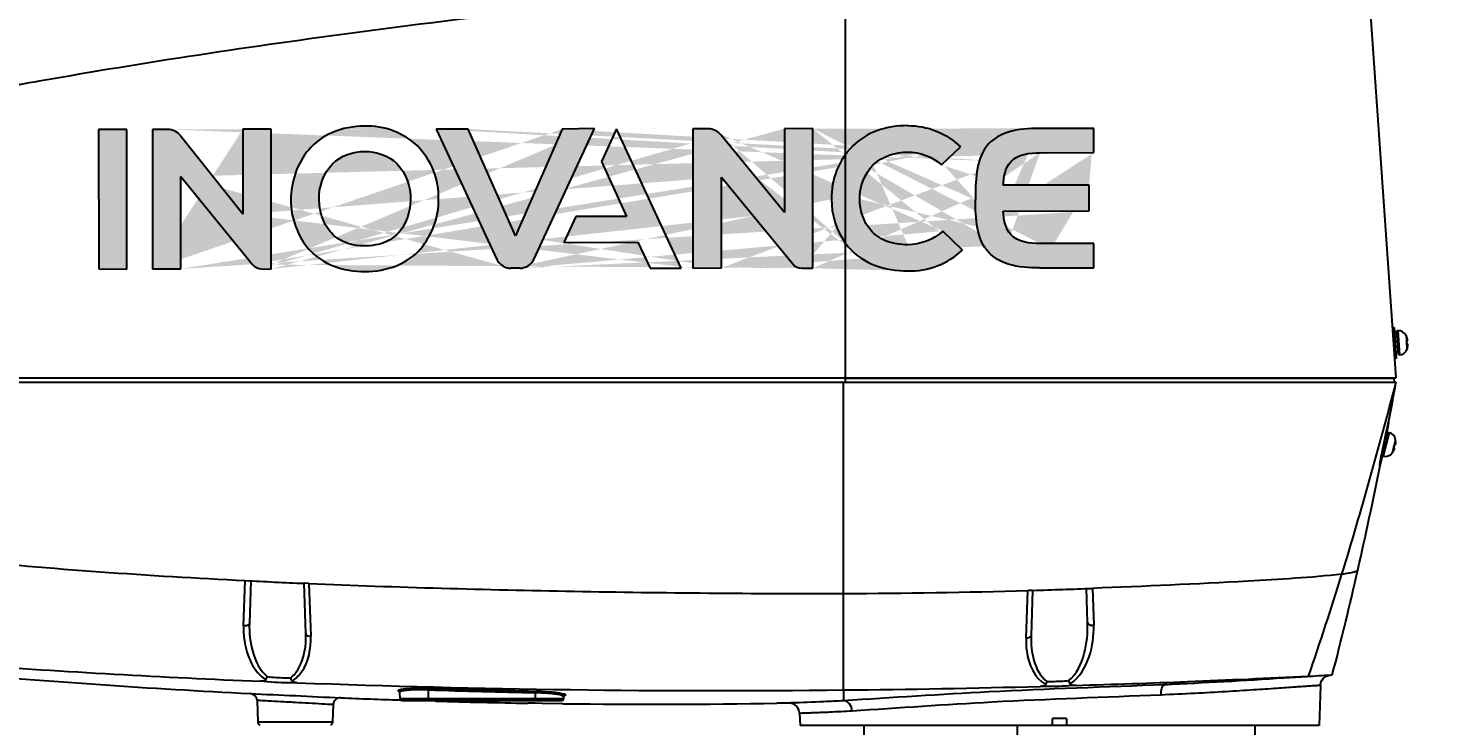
# Model space of a CAD drawing. Header units: millimetres. Extents: x 4086 to 8300, y 123 to 1549.
# Drawn here: x 6781.2 to 6901.2, y 1017.2 to 1075.9 of the extents above; entities that cross this region are included whole.
import ezdxf

# ---------------------------------------------------------------- set-up
doc = ezdxf.new("R2010")
doc.units = ezdxf.units.MM
doc.layers.add('02___PRT_ALL_AXES', color=7, linetype='Continuous')
doc.layers.add('轮廓实线层', color=7, linetype='Continuous', lineweight=30)
doc.styles.add('思源黑', font='SourceHanSansCN-Normal.ttf')
doc.dimstyles.new('尺寸标注_3_10比例', dxfattribs={"dimtxt": 7, "dimasz": 6, "dimexe": 2, "dimexo": 1.5, "dimgap": 1, "dimtad": 1, "dimdec": 1, "dimlfac": 3.333333, "dimdsep": 46, "dimtxsty": '思源黑', "dimcen": 0.09, "dimadec": 0, "dimazin": 0, "dimtp": 0.01, "dimtm": 0.01, "dimtfac": 1, "dimtdec": 1, "dimtofl": 0, "dimtmove": 0, "dimatfit": 3, "dimfxl": 0, "dimtolj": 1, "dimarcsym": 0})

# ---------------------------------------------------------------- blocks, each defined once
blk = doc.blocks.new('*D1397')
at = {"layer": 'Defpoints', "color": 0}
for p in [(6691.32, 1107.91), (6811.93, 1107.91), (6722.38, 992.71)]:
    blk.add_point(p, dxfattribs=at)
at = {"layer": '轮廓实线层', "color": 0, "lineweight": -2}
for p, q in [((6810.43, 1107.91), (6689.32, 1107.91)), ((6691.32, 998.71), (6691.32, 1101.91)), ((6720.88, 992.71), (6689.32, 992.71))]:
    blk.add_line(p, q, dxfattribs=at)
at = {"layer": '轮廓实线层', "color": 0}
for points in [[(6692.32, 1101.91), (6690.32, 1101.91), (6691.32, 1107.91)], [(6690.32, 998.71), (6692.32, 998.71), (6691.32, 992.71)]]:
    blk.add_solid(points, dxfattribs=at)
at = {"layer": '轮廓实线层', "color": 0, "insert": (6686.69, 1050.31), "char_height": 7, "attachment_point": 5, "rotation": 90, "style": '思源黑'}
blk.add_mtext('\\A1;384', dxfattribs=at)
blk = doc.blocks.new('*D1520')
at = {"color": 0, "lineweight": -2}
for p, q in [((6725.98, 1210.81), (6665.24, 1210.81)), ((6667.24, 1204.81), (6667.24, 878.56)), ((6934.86, 872.56), (6665.24, 872.56))]:
    blk.add_line(p, q, dxfattribs=at)
at = {"color": 0}
for points in [[(6668.24, 1204.81), (6666.24, 1204.81), (6667.24, 1210.81)], [(6666.24, 878.56), (6668.24, 878.56), (6667.24, 872.56)]]:
    blk.add_solid(points, dxfattribs=at)
at = {"layer": 'Defpoints', "color": 0}
for p in [(6727.48, 1210.81), (6667.24, 872.56), (6936.36, 872.56)]:
    blk.add_point(p, dxfattribs=at)
at = {"color": 0, "insert": (6662.62, 1041.68), "char_height": 7, "attachment_point": 5, "rotation": 90, "style": '思源黑'}
blk.add_mtext('\\A1;1127.5', dxfattribs=at)

msp = doc.modelspace()

# ---------------------------------------------------------------- hatches: boundary and pattern name
at = {"layer": '轮廓实线层'}
h = msp.add_hatch(color=256, dxfattribs=at)
h.dxf.hatch_style = 1
edge = h.paths.add_edge_path()
edge.add_spline(control_points=[(6809.626, 1067.697), (6808.68, 1067.696), (6806.889, 1067.392), (6804.19, 1065.425), (6803.389, 1062.992), (6803.391, 1061.499)], knot_values=[0, 0, 0, 0, 0.291726, 0.5398032, 1, 1, 1, 1], degree=3, periodic=0)
edge.add_spline(control_points=[(6803.391, 1061.499), (6803.358, 1060.015), (6803.943, 1058.435), (6804.917, 1057.316)], knot_values=[0, 0, 0, 0, 1, 1, 1, 1], degree=3, periodic=0)
edge.add_spline(control_points=[(6804.917, 1057.316), (6805.472, 1056.707), (6806.971, 1055.703), (6808.731, 1055.446), (6809.639, 1055.447)], knot_values=[0, 0, 0, 0, 0.4757659, 1, 1, 1, 1], degree=3, periodic=0)
edge.add_spline(control_points=[(6809.639, 1055.447), (6810.543, 1055.448), (6812.302, 1055.716), (6813.787, 1056.737), (6814.336, 1057.353)], knot_values=[0, 0, 0, 0, 0.5227464, 1, 1, 1, 1], degree=3, periodic=0)
edge.add_spline(control_points=[(6814.336, 1057.353), (6815.296, 1058.481), (6815.874, 1060.047), (6815.858, 1061.528)], knot_values=[0, 0, 0, 0, 1, 1, 1, 1], degree=3, periodic=0)
edge.add_spline(control_points=[(6815.858, 1061.528), (6815.879, 1062.349), (6815.592, 1064.028), (6814.646, 1065.44), (6814.065, 1066.031)], knot_values=[0, 0, 0, 0, 0.4978738, 1, 1, 1, 1], degree=3, periodic=0)
edge.add_spline(control_points=[(6814.065, 1066.031), (6813.481, 1066.582), (6812.076, 1067.471), (6810.435, 1067.723), (6809.626, 1067.697)], knot_values=[0, 0, 0, 0, 0.4978692, 1, 1, 1, 1], degree=3, periodic=0)
h.paths.add_polyline_path([(6789.541, 1055.639), (6789.541, 1067.428), (6787.164, 1067.425), (6787.176, 1055.671)])
edge = h.paths.add_edge_path()
edge.add_line((6871.161, 1057.806), (6866.615, 1057.801))
edge.add_line((6847.431, 1067.498), (6845.041, 1067.487))
edge.add_line((6801.723, 1067.438), (6799.337, 1067.438))
edge.add_line((6793.013, 1067.423), (6791.703, 1067.421))
edge.add_line((6838.62, 1067.472), (6837.31, 1067.47))
edge.add_line((6791.703, 1067.421), (6791.715, 1055.668))
edge.add_line((6799.337, 1067.438), (6799.337, 1060.272))
edge.add_line((6839.724, 1063.4), (6845.747, 1056.082))
edge.add_line((6845.041, 1060.419), (6839.662, 1066.976))
edge.add_arc((6854.918, 1061.191), 5.797, 215.01792, 221.15172)
edge.add_line((6837.31, 1067.47), (6837.323, 1055.717))
edge.add_line((6799.337, 1060.272), (6794.056, 1066.925))
edge.add_line((6823.899, 1056.461), (6829.002, 1067.506))
edge.add_line((6800.889, 1055.678), (6801.723, 1055.649))
edge.add_line((6845.041, 1067.487), (6845.041, 1060.419))
edge.add_line((6801.723, 1055.649), (6801.723, 1067.438))
edge.add_line((6871.161, 1055.758), (6871.161, 1057.806))
edge.add_line((6815.65, 1067.456), (6820.758, 1056.46))
edge.add_line((6847.444, 1055.727), (6847.431, 1067.498))
edge.add_line((6860.06, 1057.246), (6858.41, 1058.858))
edge.add_line((6822.703, 1055.713), (6821.957, 1055.712))
edge.add_line((6794.101, 1063.449), (6800.141, 1056.031))
edge.add_line((6866.562, 1055.751), (6871.161, 1055.758))
edge.add_line((6846.496, 1055.726), (6847.444, 1055.727))
edge.add_line((6861.16, 1061.774), (6861.16, 1061.475))
edge.add_arc((6855.456, 1061.475), 6.512, 135.56536, 144.31722)
edge.add_spline(control_points=[(6866.561, 1055.751), (6865.679, 1055.749), (6864.133, 1055.807), (6861.289, 1057.371), (6861.162, 1059.954), (6861.16, 1061.475)], knot_values=[0, 0, 0, 0, 0.2894881, 0.500874, 1, 1, 1, 1], degree=3, periodic=0)
edge.add_spline(control_points=[(6855.44, 1067.746), (6856.259, 1067.749), (6857.912, 1067.451), (6859.316, 1066.525), (6859.897, 1065.957)], knot_values=[0, 0, 0, 0, 0.5022176, 1, 1, 1, 1], degree=3, periodic=0)
edge.add_spline(control_points=[(6800.139, 1056.033), (6800.312, 1055.816), (6800.612, 1055.677), (6800.889, 1055.678)], knot_values=[0, 0, 0, 0, 1, 1, 1, 1], degree=3, periodic=0)
edge.add_spline(control_points=[(6839.662, 1066.976), (6839.423, 1067.277), (6839.005, 1067.473), (6838.62, 1067.472)], knot_values=[0, 0, 0, 0, 1, 1, 1, 1], degree=3, periodic=0)
edge.add_spline(control_points=[(6858.41, 1058.858), (6857.632, 1058.138), (6856.51, 1057.704), (6855.45, 1057.699)], knot_values=[0, 0, 0, 0, 1, 1, 1, 1], degree=3, periodic=0)
edge.add_spline(control_points=[(6850.553, 1057.376), (6851.123, 1056.757), (6852.689, 1055.744), (6854.506, 1055.495), (6855.453, 1055.496)], knot_values=[0, 0, 0, 0, 0.4707035, 1, 1, 1, 1], degree=3, periodic=0)
edge.add_spline(control_points=[(6820.758, 1056.461), (6820.902, 1056.148), (6821.342, 1055.822), (6821.818, 1055.712), (6821.957, 1055.712)], knot_values=[0, 0, 0, 0, 0.7113839, 1, 1, 1, 1], degree=3, periodic=0)
edge.add_spline(control_points=[(6849.015, 1061.547), (6848.992, 1060.271), (6849.425, 1058.925), (6850.17, 1057.864)], knot_values=[0, 0, 0, 0, 1, 1, 1, 1], degree=3, periodic=0)
edge.add_spline(control_points=[(6850.167, 1065.274), (6849.876, 1064.868), (6849.227, 1063.701), (6848.997, 1062.366), (6849.015, 1061.547)], knot_values=[0, 0, 0, 0, 0.3770076, 1, 1, 1, 1], degree=3, periodic=0)
edge.add_spline(control_points=[(6855.453, 1055.496), (6856.294, 1055.477), (6857.995, 1055.752), (6859.452, 1056.675), (6860.06, 1057.246)], knot_values=[0, 0, 0, 0, 0.5020741, 1, 1, 1, 1], degree=3, periodic=0)
edge.add_spline(control_points=[(6845.747, 1056.082), (6845.919, 1055.866), (6846.22, 1055.726), (6846.496, 1055.726)], knot_values=[0, 0, 0, 0, 1, 1, 1, 1], degree=3, periodic=0)
edge.add_spline(control_points=[(6851.394, 1061.551), (6851.403, 1060.623), (6851.866, 1059.082), (6853.638, 1057.862), (6854.813, 1057.698), (6855.45, 1057.699)], knot_values=[0, 0, 0, 0, 0.4469687, 0.6932232, 1, 1, 1, 1], degree=3, periodic=0)
edge.add_spline(control_points=[(6852.528, 1064.439), (6851.808, 1063.697), (6851.364, 1062.585), (6851.394, 1061.551)], knot_values=[0, 0, 0, 0, 1, 1, 1, 1], degree=3, periodic=0)
edge.add_spline(control_points=[(6864.139, 1058.558), (6864.719, 1057.919), (6865.752, 1057.8), (6866.615, 1057.801)], knot_values=[0, 0, 0, 0, 1, 1, 1, 1], degree=3, periodic=0)
edge.add_spline(control_points=[(6822.703, 1055.713), (6823.173, 1055.714), (6823.702, 1056.034), (6823.899, 1056.461)], knot_values=[0, 0, 0, 0, 1, 1, 1, 1], degree=3, periodic=0)
edge.add_spline(control_points=[(6794.054, 1066.927), (6793.815, 1067.228), (6793.397, 1067.424), (6793.013, 1067.423)], knot_values=[0, 0, 0, 0, 1, 1, 1, 1], degree=3, periodic=0)
edge.add_spline(control_points=[(6864.133, 1064.697), (6863.668, 1064.184), (6863.533, 1063.412), (6863.493, 1062.721)], knot_values=[0, 0, 0, 0, 1, 1, 1, 1], degree=3, periodic=0)
edge.add_line((6870.755, 1060.55), (6863.495, 1060.532))
edge.add_line((6871.153, 1065.465), (6866.606, 1065.46))
edge.add_spline(control_points=[(6861.16, 1061.774), (6861.158, 1063.295), (6861.28, 1065.878), (6864.121, 1067.449), (6865.667, 1067.509), (6866.55, 1067.51)], knot_values=[0, 0, 0, 0, 0.4990466, 0.7103969, 1, 1, 1, 1], degree=3, periodic=0)
edge.add_spline(control_points=[(6863.495, 1060.532), (6863.537, 1059.841), (6863.674, 1059.07), (6864.139, 1058.558)], knot_values=[0, 0, 0, 0, 1, 1, 1, 1], degree=3, periodic=0)
edge.add_spline(control_points=[(6866.606, 1065.46), (6865.744, 1065.459), (6864.712, 1065.337), (6864.133, 1064.697)], knot_values=[0, 0, 0, 0, 1, 1, 1, 1], degree=3, periodic=0)
edge.add_line((6815.65, 1067.456), (6818.349, 1067.458))
edge.add_line((6866.55, 1067.51), (6871.151, 1067.515))
edge.add_line((6870.755, 1062.721), (6870.755, 1060.55))
edge.add_line((6794.101, 1055.668), (6791.715, 1055.668))
edge.add_line((6826.274, 1067.45), (6829.002, 1067.506))
edge.add_line((6822.333, 1058.466), (6826.274, 1067.45))
edge.add_spline(control_points=[(6850.806, 1066.034), (6851.38, 1066.594), (6852.862, 1067.5), (6854.563, 1067.745), (6855.44, 1067.746)], knot_values=[0, 0, 0, 0, 0.4776739, 1, 1, 1, 1], degree=3, periodic=0)
edge.add_spline(control_points=[(6858.284, 1064.44), (6857.539, 1065.125), (6856.454, 1065.528), (6855.442, 1065.51)], knot_values=[0, 0, 0, 0, 1, 1, 1, 1], degree=3, periodic=0)
edge.add_line((6818.349, 1067.458), (6822.333, 1058.466))
edge.add_line((6839.724, 1055.759), (6837.323, 1055.717))
edge.add_line((6839.724, 1063.4), (6839.724, 1055.759))
edge.add_line((6871.151, 1067.515), (6871.153, 1065.465))
edge.add_line((6794.101, 1063.449), (6794.101, 1055.668))
edge.add_spline(control_points=[(6855.442, 1065.51), (6854.408, 1065.549), (6853.286, 1065.143), (6852.528, 1064.439)], knot_values=[0, 0, 0, 0, 1, 1, 1, 1], degree=3, periodic=0)
edge.add_line((6859.897, 1065.957), (6858.284, 1064.44))
edge.add_line((6863.493, 1062.721), (6870.755, 1062.721))
h.paths.add_polyline_path([(6836.312, 1055.738), (6830.858, 1067.468), (6829.606, 1064.723), (6831.698, 1060.09), (6827.439, 1060.071), (6826.412, 1057.886), (6832.669, 1057.923), (6833.697, 1055.719)])
edge = h.paths.add_edge_path(flags=16)
edge.add_spline(control_points=[(6812.33, 1064.557), (6813.079, 1063.765), (6813.529, 1062.584), (6813.479, 1061.495)], knot_values=[0, 0, 0, 0, 1, 1, 1, 1], degree=3, periodic=0)
edge.add_spline(control_points=[(6813.479, 1061.495), (6813.464, 1060.563), (6813.045, 1059.039), (6811.364, 1057.775), (6810.238, 1057.601), (6809.637, 1057.6)], knot_values=[0, 0, 0, 0, 0.4595029, 0.7035407, 1, 1, 1, 1], degree=3, periodic=0)
edge.add_spline(control_points=[(6809.637, 1057.6), (6809.037, 1057.599), (6807.914, 1057.772), (6806.231, 1059.025), (6805.795, 1060.54), (6805.769, 1061.47)], knot_values=[0, 0, 0, 0, 0.2960143, 0.5403758, 1, 1, 1, 1], degree=3, periodic=0)
edge.add_spline(control_points=[(6805.769, 1061.47), (6805.712, 1062.556), (6806.156, 1063.739), (6806.902, 1064.53)], knot_values=[0, 0, 0, 0, 1, 1, 1, 1], degree=3, periodic=0)
edge.add_spline(control_points=[(6806.902, 1064.53), (6807.6, 1065.205), (6808.657, 1065.598), (6809.628, 1065.561)], knot_values=[0, 0, 0, 0, 1, 1, 1, 1], degree=3, periodic=0)
edge.add_spline(control_points=[(6809.628, 1065.561), (6810.588, 1065.601), (6811.634, 1065.219), (6812.33, 1064.557)], knot_values=[0, 0, 0, 0, 1, 1, 1, 1], degree=3, periodic=0)
h = msp.add_hatch(color=256, dxfattribs=at)
h.dxf.hatch_style = 1
edge = h.paths.add_edge_path()
edge.add_spline(control_points=[(6800.139, 1056.033), (6800.312, 1055.816), (6800.612, 1055.677), (6800.889, 1055.678)], knot_values=[0, 0, 0, 0, 1, 1, 1, 1], degree=3, periodic=0)
edge.add_line((6800.889, 1055.678), (6801.723, 1055.649))
edge.add_line((6801.723, 1055.649), (6801.723, 1067.438))
edge.add_line((6801.723, 1067.438), (6799.337, 1067.438))
edge.add_line((6799.337, 1067.438), (6799.337, 1060.272))
edge.add_line((6799.337, 1060.272), (6794.056, 1066.925))
edge.add_spline(control_points=[(6794.054, 1066.927), (6793.815, 1067.228), (6793.397, 1067.424), (6793.013, 1067.423)], knot_values=[0, 0, 0, 0, 1, 1, 1, 1], degree=3, periodic=0)
edge.add_line((6793.013, 1067.423), (6791.703, 1067.421))
edge.add_line((6791.703, 1067.421), (6791.715, 1055.668))
edge.add_line((6791.715, 1055.668), (6794.101, 1055.668))
edge.add_line((6794.101, 1055.668), (6794.101, 1063.449))
edge.add_line((6794.101, 1063.449), (6800.139, 1056.033))
edge = h.paths.add_edge_path()
edge.add_spline(control_points=[(6820.758, 1056.46), (6820.902, 1056.148), (6821.342, 1055.822), (6821.818, 1055.712), (6821.957, 1055.712)], knot_values=[0.0000084, 0.0000084, 0.0000084, 0.0000084, 0.7113839, 1, 1, 1, 1], degree=3, periodic=0)
edge.add_line((6821.957, 1055.712), (6822.703, 1055.713))
edge.add_spline(control_points=[(6822.703, 1055.713), (6823.173, 1055.714), (6823.702, 1056.034), (6823.899, 1056.461)], knot_values=[0, 0, 0, 0, 1, 1, 1, 1], degree=3, periodic=0)
edge.add_line((6823.899, 1056.461), (6829.002, 1067.506))
edge.add_line((6829.002, 1067.506), (6826.274, 1067.45))
edge.add_line((6826.274, 1067.45), (6822.333, 1058.466))
edge.add_line((6822.333, 1058.466), (6818.349, 1067.458))
edge.add_line((6818.349, 1067.458), (6815.65, 1067.456))
edge.add_line((6815.65, 1067.456), (6820.758, 1056.46))
edge = h.paths.add_edge_path()
edge.add_spline(control_points=[(6839.662, 1066.976), (6839.423, 1067.277), (6839.005, 1067.473), (6838.62, 1067.472)], knot_values=[0.0000021, 0.0000021, 0.0000021, 0.0000021, 1, 1, 1, 1], degree=3, periodic=0)
edge.add_line((6838.62, 1067.472), (6837.31, 1067.47))
edge.add_line((6837.31, 1067.47), (6837.323, 1055.717))
edge.add_line((6837.323, 1055.717), (6839.724, 1055.759))
edge.add_line((6839.724, 1055.759), (6839.724, 1063.4))
edge.add_line((6839.724, 1063.4), (6845.747, 1056.082))
edge.add_spline(control_points=[(6845.747, 1056.082), (6845.919, 1055.866), (6846.22, 1055.726), (6846.496, 1055.726)], knot_values=[0, 0, 0, 0, 1, 1, 1, 1], degree=3, periodic=0)
edge.add_line((6846.496, 1055.726), (6847.444, 1055.727))
edge.add_line((6847.444, 1055.727), (6847.431, 1067.498))
edge.add_line((6847.431, 1067.498), (6845.041, 1067.487))
edge.add_line((6845.041, 1067.487), (6845.041, 1060.419))
edge.add_line((6845.041, 1060.419), (6839.662, 1066.976))
edge = h.paths.add_edge_path()
edge.add_spline(control_points=[(6850.553, 1057.376), (6851.123, 1056.757), (6852.689, 1055.744), (6854.506, 1055.495), (6855.453, 1055.496)], knot_values=[0, 0, 0, 0, 0.4707035, 1, 1, 1, 1], degree=3, periodic=0)
edge.add_spline(control_points=[(6855.453, 1055.496), (6856.294, 1055.477), (6857.995, 1055.752), (6859.452, 1056.675), (6860.06, 1057.246)], knot_values=[0, 0, 0, 0, 0.5020741, 1, 1, 1, 1], degree=3, periodic=0)
edge.add_line((6860.06, 1057.246), (6858.41, 1058.858))
edge.add_spline(control_points=[(6858.41, 1058.858), (6857.632, 1058.138), (6856.51, 1057.704), (6855.45, 1057.699)], knot_values=[0, 0, 0, 0, 1, 1, 1, 1], degree=3, periodic=0)
edge.add_spline(control_points=[(6855.45, 1057.699), (6854.813, 1057.698), (6853.638, 1057.862), (6851.866, 1059.082), (6851.403, 1060.623), (6851.394, 1061.551)], knot_values=[0, 0, 0, 0, 0.3067768, 0.5530313, 1, 1, 1, 1], degree=3, periodic=0)
edge.add_spline(control_points=[(6851.394, 1061.551), (6851.364, 1062.585), (6851.808, 1063.697), (6852.528, 1064.439)], knot_values=[0, 0, 0, 0, 1, 1, 1, 1], degree=3, periodic=0)
edge.add_spline(control_points=[(6852.528, 1064.439), (6853.286, 1065.143), (6854.408, 1065.549), (6855.442, 1065.51)], knot_values=[0, 0, 0, 0, 1, 1, 1, 1], degree=3, periodic=0)
edge.add_spline(control_points=[(6855.442, 1065.51), (6856.454, 1065.528), (6857.539, 1065.125), (6858.284, 1064.44)], knot_values=[0, 0, 0, 0, 1, 1, 1, 1], degree=3, periodic=0)
edge.add_line((6858.284, 1064.44), (6859.897, 1065.957))
edge.add_spline(control_points=[(6859.897, 1065.957), (6859.316, 1066.525), (6857.912, 1067.451), (6856.259, 1067.749), (6855.44, 1067.746)], knot_values=[0, 0, 0, 0, 0.4977824, 1, 1, 1, 1], degree=3, periodic=0)
edge.add_spline(control_points=[(6855.44, 1067.746), (6854.563, 1067.745), (6852.862, 1067.5), (6851.38, 1066.594), (6850.806, 1066.034)], knot_values=[0, 0, 0, 0, 0.5223261, 1, 1, 1, 1], degree=3, periodic=0)
edge.add_arc((6855.456, 1061.475), 6.512, 135.56536, 144.31688)
edge.add_line((6850.166, 1065.273), (6850.17, 1057.864))
edge.add_arc((6854.918, 1061.191), 5.797, 215.01792, 221.15172)
edge = h.paths.add_edge_path()
edge.add_spline(control_points=[(6850.166, 1065.273), (6849.876, 1064.868), (6849.227, 1063.701), (6848.997, 1062.366), (6849.015, 1061.547)], knot_values=[0.0000874, 0.0000874, 0.0000874, 0.0000874, 0.3770076, 1, 1, 1, 1], degree=3, periodic=0)
edge.add_spline(control_points=[(6849.015, 1061.547), (6848.992, 1060.271), (6849.425, 1058.925), (6850.17, 1057.864)], knot_values=[0, 0, 0, 0, 0.9999826, 0.9999826, 0.9999826, 0.9999826], degree=3, periodic=0)
edge.add_line((6850.17, 1057.864), (6850.166, 1065.273))
edge = h.paths.add_edge_path()
edge.add_spline(control_points=[(6861.16, 1061.475), (6861.162, 1059.954), (6861.289, 1057.371), (6864.133, 1055.807), (6865.679, 1055.749), (6866.561, 1055.751)], knot_values=[0, 0, 0, 0, 0.499126, 0.7105119, 1, 1, 1, 1], degree=3, periodic=0)
edge.add_line((6866.562, 1055.751), (6871.161, 1055.758))
edge.add_line((6871.161, 1055.758), (6871.161, 1057.806))
edge.add_line((6871.161, 1057.806), (6866.615, 1057.801))
edge.add_spline(control_points=[(6866.615, 1057.801), (6865.752, 1057.8), (6864.719, 1057.919), (6864.139, 1058.558)], knot_values=[0, 0, 0, 0, 1, 1, 1, 1], degree=3, periodic=0)
edge.add_spline(control_points=[(6864.139, 1058.558), (6863.674, 1059.07), (6863.537, 1059.841), (6863.495, 1060.532)], knot_values=[0, 0, 0, 0, 1, 1, 1, 1], degree=3, periodic=0)
edge.add_line((6863.495, 1060.532), (6870.755, 1060.55))
edge.add_line((6870.755, 1060.55), (6870.755, 1062.721))
edge.add_line((6870.755, 1062.721), (6863.493, 1062.721))
edge.add_spline(control_points=[(6863.493, 1062.721), (6863.533, 1063.412), (6863.668, 1064.184), (6864.133, 1064.697)], knot_values=[0, 0, 0, 0, 1, 1, 1, 1], degree=3, periodic=0)
edge.add_spline(control_points=[(6864.133, 1064.697), (6864.712, 1065.337), (6865.744, 1065.459), (6866.606, 1065.46)], knot_values=[0, 0, 0, 0, 1, 1, 1, 1], degree=3, periodic=0)
edge.add_line((6866.606, 1065.46), (6871.153, 1065.465))
edge.add_line((6871.153, 1065.465), (6871.151, 1067.515))
edge.add_line((6871.151, 1067.515), (6866.55, 1067.51))
edge.add_spline(control_points=[(6866.55, 1067.51), (6865.667, 1067.509), (6864.121, 1067.449), (6861.28, 1065.878), (6861.158, 1063.295), (6861.16, 1061.774)], knot_values=[0, 0, 0, 0, 0.2896031, 0.5009534, 1, 1, 1, 1], degree=3, periodic=0)
edge.add_line((6861.16, 1061.774), (6861.16, 1061.475))

# ---------------------------------------------------------------- linework, layer by layer
for p, q in [((6894.178, 1081.506), (6896.629, 1046.465)), ((6850.159, 1080.053), (6850.176, 1046.106)), ((6789.541, 1067.428), (6787.164, 1067.425)), ((6787.164, 1067.425), (6787.176, 1055.671)), ((6789.541, 1055.639), (6789.541, 1067.428)), ((6793.013, 1067.423), (6791.703, 1067.421)), ((6791.703, 1067.421), (6791.715, 1055.668)), ((6799.337, 1067.438), (6799.337, 1060.272)), ((6801.723, 1067.438), (6799.337, 1067.438)), ((6801.723, 1055.649), (6801.723, 1067.438)), ((6818.349, 1067.458), (6815.65, 1067.456)), ((6815.65, 1067.456), (6820.758, 1056.46)), ((6822.333, 1058.466), (6818.349, 1067.458)), ((6826.274, 1067.45), (6822.333, 1058.466)), ((6823.899, 1056.461), (6829.002, 1067.506)), ((6829.002, 1067.506), (6826.274, 1067.45)), ((6830.858, 1067.468), (6829.606, 1064.723)), ((6836.312, 1055.738), (6830.858, 1067.468)), ((6838.62, 1067.472), (6837.31, 1067.47)), ((6837.31, 1067.47), (6837.323, 1055.717)), ((6847.431, 1067.498), (6845.041, 1067.487)), ((6845.041, 1067.487), (6845.041, 1060.419)), ((6847.444, 1055.727), (6847.431, 1067.498)), ((6871.151, 1067.515), (6866.55, 1067.51)), ((6871.153, 1065.465), (6871.151, 1067.515)), ((6799.337, 1060.272), (6794.056, 1066.925)), ((6845.041, 1060.419), (6839.662, 1066.976)), ((6858.284, 1064.44), (6859.897, 1065.957)), ((6866.606, 1065.46), (6871.153, 1065.465)), ((6829.606, 1064.723), (6831.698, 1060.09)), ((6794.101, 1055.668), (6794.101, 1063.449)), ((6794.101, 1063.449), (6800.141, 1056.031)), ((6839.724, 1055.759), (6839.724, 1063.4)), ((6839.724, 1063.4), (6845.747, 1056.082)), ((6870.755, 1062.721), (6863.493, 1062.721)), ((6870.755, 1060.55), (6870.755, 1062.721)), ((6861.16, 1061.774), (6861.16, 1061.475)), ((6863.495, 1060.532), (6870.755, 1060.55)), ((6827.439, 1060.071), (6826.412, 1057.886)), ((6831.698, 1060.09), (6827.439, 1060.071)), ((6826.412, 1057.886), (6832.669, 1057.923)), ((6832.669, 1057.923), (6833.697, 1055.719)), ((6860.06, 1057.246), (6858.41, 1058.858)), ((6871.161, 1057.806), (6866.615, 1057.801)), ((6871.161, 1055.758), (6871.161, 1057.806)), ((6787.176, 1055.671), (6789.541, 1055.639)), ((6791.715, 1055.668), (6794.101, 1055.668)), ((6800.889, 1055.678), (6801.723, 1055.649)), ((6822.703, 1055.713), (6821.957, 1055.712)), ((6833.697, 1055.719), (6836.312, 1055.738)), ((6837.323, 1055.717), (6839.724, 1055.759)), ((6846.496, 1055.726), (6847.444, 1055.727)), ((6866.562, 1055.751), (6871.161, 1055.758)), ((6896.482, 1050.711), (6896.332, 1050.7)), ((6896.482, 1050.71), (6896.664, 1048.108)), ((6896.731, 1050.207), (6896.518, 1050.192)), ((6896.804, 1050.448), (6896.714, 1050.441)), ((6896.857, 1048.406), (6896.714, 1050.441)), ((6896.804, 1050.448), (6896.946, 1048.413)), ((6897.498, 1050.052), (6897.53, 1049.604)), ((6897.529, 1049.987), (6897.498, 1050.052)), ((6897.529, 1049.987), (6897.523, 1049.987)), ((6897.53, 1049.604), (6897.53, 1049.553)), ((6897.53, 1049.553), (6897.538, 1049.477)), ((6897.538, 1049.477), (6897.54, 1049.402)), ((6897.54, 1049.402), (6897.547, 1049.349)), ((6897.634, 1049.611), (6897.55, 1049.605)), ((6896.84, 1048.641), (6896.628, 1048.626)), ((6896.946, 1048.413), (6896.857, 1048.406)), ((6897.547, 1049.349), (6897.578, 1048.908)), ((6897.567, 1049.351), (6897.651, 1049.357)), ((6897.579, 1048.901), (6897.6, 1048.97)), ((6897.599, 1048.97), (6897.6, 1048.97)), ((6896.664, 1048.107), (6896.514, 1048.097)), ((6711.853, 1046.107), (6896.653, 1046.106)), ((6742.204, 1046.467), (6850.175, 1046.466)), ((6850.176, 1046.461), (6742.241, 1046.462)), ((6850.024, 1028.294), (6850.024, 1046.107)), ((6850.176, 1046.466), (6850.176, 1046.461)), ((6850.176, 1046.466), (6896.486, 1046.465)), ((6850.176, 1046.461), (6896.479, 1046.454)), ((6896.479, 1046.455), (6896.503, 1046.106)), ((6896.486, 1046.465), (6896.629, 1046.465)), ((6896.653, 1046.106), (6896.643, 1046.068)), ((6895.826, 1041.875), (6895.949, 1042.458)), ((6895.925, 1042.187), (6895.878, 1041.942)), ((6895.912, 1042.282), (6895.895, 1042.203)), ((6896.019, 1042.679), (6895.925, 1042.187)), ((6895.949, 1042.458), (6895.978, 1042.588)), ((6895.978, 1042.588), (6895.993, 1042.655)), ((6896.027, 1042.723), (6896.019, 1042.679)), ((6895.479, 1040.196), (6895.826, 1041.875)), ((6895.49, 1039.895), (6895.984, 1041.874)), ((6896.071, 1041.852), (6895.577, 1039.873)), ((6895.927, 1041.646), (6895.785, 1041.681)), ((6895.818, 1041.674), (6895.825, 1041.71)), ((6895.868, 1041.89), (6895.824, 1041.665)), ((6895.878, 1041.942), (6895.868, 1041.89)), ((6896.071, 1041.852), (6895.984, 1041.874)), ((6896.609, 1041.262), (6896.5, 1040.825)), ((6896.618, 1041.19), (6896.609, 1041.262)), ((6896.618, 1041.19), (6896.612, 1041.192)), ((6895.373, 1039.659), (6895.41, 1039.847)), ((6895.41, 1039.847), (6895.479, 1040.196)), ((6895.477, 1039.897), (6895.423, 1039.627)), ((6895.547, 1040.123), (6895.468, 1040.143)), ((6895.577, 1039.873), (6895.49, 1039.895)), ((6895.493, 1040.03), (6895.512, 1040.126)), ((6896.331, 1040.149), (6896.329, 1040.142)), ((6896.33, 1040.142), (6896.371, 1040.201)), ((6896.438, 1040.578), (6896.331, 1040.149)), ((6896.365, 1040.202), (6896.37, 1040.201)), ((6896.448, 1040.63), (6896.438, 1040.578)), ((6896.469, 1040.702), (6896.448, 1040.63)), ((6896.458, 1040.573), (6896.54, 1040.553)), ((6896.485, 1040.777), (6896.469, 1040.702)), ((6896.5, 1040.825), (6896.485, 1040.777)), ((6896.601, 1040.8), (6896.52, 1040.821)), ((6895.305, 1039.278), (6895.322, 1039.378)), ((6895.323, 1039.13), (6895.315, 1039.089)), ((6895.322, 1039.378), (6895.344, 1039.503)), ((6895.423, 1039.627), (6895.323, 1039.13)), ((6895.344, 1039.503), (6895.373, 1039.659)), ((6799.395, 1025.556), (6799.529, 1029.383)), ((6800.013, 1029.358), (6799.888, 1025.782)), ((6804.653, 1024.918), (6804.506, 1029.15)), ((6804.906, 1029.133), (6804.506, 1029.15)), ((6804.909, 1029.134), (6805.065, 1024.685)), ((6850.034, 1020.155), (6850.024, 1028.294)), ((6865.439, 1024.516), (6865.579, 1028.546)), ((6865.985, 1028.557), (6865.585, 1028.545)), ((6865.985, 1028.557), (6865.852, 1024.748)), ((6870.621, 1025.837), (6870.521, 1028.707)), ((6871.031, 1028.726), (6871.14, 1025.622)), ((6889.268, 1021.323), (6891.048, 1021.414)), ((6890.275, 1020.546), (6890.284, 1020.641)), ((6890.284, 1020.641), (6890.308, 1020.758)), ((6891.048, 1021.414), (6891.272, 1021.425)), ((6812.581, 1019.963), (6812.581, 1019.962)), ((6812.6, 1019.401), (6812.581, 1019.962)), ((6826.41, 1019.401), (6812.6, 1019.401)), ((6815.005, 1020.165), (6815.01, 1020.309)), ((6815.005, 1019.256), (6815.005, 1020.165)), ((6824.005, 1019.922), (6824.009, 1020.066)), ((6824.005, 1019.922), (6824.005, 1019.256)), ((6826.41, 1019.401), (6826.417, 1019.586)), ((6826.417, 1019.586), (6826.447, 1019.661)), ((6826.447, 1019.661), (6826.455, 1019.67)), ((6850.034, 1020.156), (6850.024, 1019.248)), ((6890.275, 1020.546), (6890.157, 1017.156)), ((6800.531, 1019.271), (6800.595, 1017.446)), ((6806.967, 1018.919), (6806.915, 1017.446)), ((6812.75, 1019.256), (6826.26, 1019.256)), ((6815.316, 1019.227), (6815.005, 1019.236)), ((6815.589, 1019.219), (6815.316, 1019.227)), ((6824.003, 1019.031), (6823.418, 1019.041)), ((6824.587, 1019.022), (6824.003, 1019.031)), ((6826.257, 1019), (6824.587, 1019.022)), ((6826.406, 1018.998), (6826.257, 1019)), ((6845.421, 1019.057), (6844.398, 1019.039)), ((6845.246, 1019.053), (6844.493, 1019.041)), ((6845.32, 1019.055), (6845.246, 1019.053)), ((6845.402, 1019.056), (6845.32, 1019.055)), ((6845.567, 1019.06), (6845.402, 1019.056)), ((6806.915, 1017.446), (6800.595, 1017.446)), ((6846.318, 1018.188), (6846.354, 1017.156)), ((6890.157, 1017.156), (6846.354, 1017.156)), ((6867.655, 1017.156), (6867.655, 1017.756)), ((6868.855, 1017.756), (6867.655, 1017.756)), ((6868.855, 1017.756), (6868.855, 1017.156))]:
    msp.add_line(p, q)
for points in [[(6895.993, 1042.655), (6896, 1042.688), (6896.004, 1042.701), (6896.006, 1042.711), (6896.008, 1042.719), (6896.01, 1042.725), (6896.01, 1042.726)], [(6895.279, 1039.097), (6895.279, 1039.097), (6895.279, 1039.102), (6895.28, 1039.113), (6895.282, 1039.128), (6895.284, 1039.148), (6895.288, 1039.173), (6895.292, 1039.202), (6895.298, 1039.238), (6895.305, 1039.278)], [(6890.308, 1020.758), (6890.348, 1020.869), (6890.399, 1020.971), (6890.462, 1021.064)], [(6890.462, 1021.064), (6890.534, 1021.146), (6890.612, 1021.217), (6890.694, 1021.275), (6890.779, 1021.323)], [(6890.779, 1021.323), (6890.864, 1021.359), (6890.947, 1021.385), (6891.022, 1021.401), (6891.072, 1021.408), (6891.09, 1021.41), (6891.094, 1021.411)], [(6812.561, 1020.034), (6812.544, 1020.043), (6812.576, 1019.992), (6812.581, 1019.963)], [(6812.55, 1020.04), (6812.549, 1020.039), (6812.553, 1020.028)]]:
    msp.add_lwpolyline(points)
for centre, radius, start, end in [((6855.456, 1061.475), 6.512, 135.56536, 144.31722), ((6854.918, 1061.191), 5.797, 215.01792, 221.15172), ((6896.854, 1049.729), 0.72, 26.61947, 93.9996), ((6896.157, 1049.38), 1.495, 8.89338, 23.95173), ((6896.157, 1049.38), 1.411, 358.81387, 9.18534), ((6896.896, 1049.131), 0.72, 273.9996, 341.37974), ((6896.157, 1049.38), 1.495, 344.04747, 359.10582), ((6502.033, 1148.581), 407.709, 343.07875, 345.4375), ((6566.937, 1105.37), 335, 349.22182, 349.80557), ((7038.365, 1011.913), 145.654, 167.99709, 168.16454), ((6840.126, 1052.72), 56.776, 349.27477, 349.63067), ((7032.281, 1013.155), 139.445, 168.15146, 168.39359), ((6780.695, 1063.924), 117.254, 349.07931, 349.30013), ((6895.897, 1041.154), 0.72, 8.61986, 76), ((6895.126, 1041.037), 1.495, 350.89378, 5.95213), ((6941.517, 1030.873), 46.972, 168.64666, 169.19075), ((6848.534, 1049.574), 47.918, 347.88003, 348.5122), ((6963.212, 1026.546), 69.095, 168.49104, 168.66971), ((6980.24, 1023.079), 86.472, 168.29517, 168.4914), ((6895.752, 1040.571), 0.72, 256, 323.38014), ((6895.126, 1041.037), 1.495, 326.04787, 341.10622), ((6895.126, 1041.037), 1.411, 340.81427, 351.18573), ((6534.139, 1111.914), 368.445, 347.19642, 348.60021), ((6916.778, 1035.577), 21.79, 169.14052, 170.07155), ((6619.109, 1092.327), 281.248, 345.39835, 347.2514), ((6833.445, 1704.064), 675.534, 267.122494, 267.544776), ((6614.566, 1116.319), 290.663, 340.92386, 342.70659), ((6848.252, 1617.391), 589.1, 270.172404, 271.686071), ((6844.856, 1734.988), 706.747, 271.713122, 272.122802), ((6832.899, 1804.286), 784.051, 265.848838, 267.656142), ((6837.607, 1751.112), 732.231, 265.071003, 267.053115), ((6839.72, 1977.927), 957.827, 267.858179, 270.617003), ((6840.63, 2001.18), 981.065, 271.693792, 272.245241), ((6867.381, 1097.706), 77.722, 277.19332, 278.64623), ((6842.085, 1964.759), 944.615, 272.243621, 272.863077), ((6799.932, 1019.25), 0.6, 1.99998, 87.04957), ((6807.566, 1018.898), 0.6, 87.66713, 177.99994), ((6835.119, 1694.887), 675.951, 267.665997, 268.090655), ((6812.75, 1019.406), 0.15, 182, 270), ((6843.947, 1925.027), 905.324, 268.16803, 268.737828), ((6843.981, 1925.982), 906.137, 268.167846, 268.73704), ((6826.26, 1019.406), 0.15, 270, 358), ((6839.941, 2026.053), 1005.948, 270.574893, 271.519725), ((6834.195, 1665.008), 646.057, 268.34972, 269.044176), ((6833.959, 1651.608), 632.655, 269.315892, 270.945416), ((6845.418, 1018.156), 0.9, 2.02061, 90.99521), ((6800.895, 1017.456), 0.3, 182, 243.93039), ((6806.616, 1017.456), 0.3, 296.06961, 358)]:
    msp.add_arc(centre, radius, start, end)
for points, knots in [([(6850.159, 1080.053), (6841.027, 1079.307), (6822.818, 1077.448), (6800.148, 1074.486), (6784.385, 1071.91), (6775.422, 1070.289), (6766.508, 1068.494), (6755.406, 1066.174), (6746.582, 1064.081), (6742.201, 1062.949)], [0, 0, 0, 0, 0.2512147, 0.5017127, 0.6266659, 0.6890709, 0.7514313, 0.8759381, 1, 1, 1, 1]), ([(6809.626, 1067.697), (6808.68, 1067.696), (6806.889, 1067.392), (6804.19, 1065.425), (6803.389, 1062.992), (6803.391, 1061.499)], [0, 0, 0, 0, 0.291726, 0.5398032, 1, 1, 1, 1]), ([(6814.065, 1066.031), (6813.481, 1066.582), (6812.076, 1067.471), (6810.435, 1067.723), (6809.626, 1067.697)], [0, 0, 0, 0, 0.4978692, 1, 1, 1, 1]), ([(6855.44, 1067.746), (6854.563, 1067.745), (6852.862, 1067.5), (6851.38, 1066.594), (6850.806, 1066.034)], [0, 0, 0, 0, 0.5223261, 1, 1, 1, 1]), ([(6855.44, 1067.746), (6856.259, 1067.749), (6857.912, 1067.451), (6859.316, 1066.525), (6859.897, 1065.957)], [0, 0, 0, 0, 0.5022176, 1, 1, 1, 1]), ([(6866.55, 1067.51), (6865.667, 1067.509), (6864.121, 1067.449), (6861.28, 1065.878), (6861.158, 1063.295), (6861.16, 1061.774)], [0, 0, 0, 0, 0.2896031, 0.5009534, 1, 1, 1, 1]), ([(6815.858, 1061.528), (6815.879, 1062.349), (6815.592, 1064.028), (6814.646, 1065.44), (6814.065, 1066.031)], [0, 0, 0, 0, 0.4978738, 1, 1, 1, 1]), ([(6850.167, 1065.274), (6849.876, 1064.868), (6849.227, 1063.701), (6848.997, 1062.366), (6849.015, 1061.547)], [0, 0, 0, 0, 0.3770076, 1, 1, 1, 1]), ([(6809.637, 1057.6), (6809.037, 1057.599), (6807.914, 1057.772), (6806.231, 1059.025), (6805.795, 1060.54), (6805.769, 1061.47)], [0, 0, 0, 0, 0.2960143, 0.5403758, 1, 1, 1, 1]), ([(6813.479, 1061.495), (6813.464, 1060.563), (6813.045, 1059.039), (6811.364, 1057.775), (6810.238, 1057.601), (6809.637, 1057.6)], [0, 0, 0, 0, 0.4595029, 0.7035407, 1, 1, 1, 1]), ([(6855.45, 1057.699), (6854.813, 1057.698), (6853.638, 1057.862), (6851.866, 1059.082), (6851.403, 1060.623), (6851.394, 1061.551)], [0, 0, 0, 0, 0.3067768, 0.5530313, 1, 1, 1, 1]), ([(6866.561, 1055.751), (6865.679, 1055.749), (6864.133, 1055.807), (6861.289, 1057.371), (6861.162, 1059.954), (6861.16, 1061.475)], [0, 0, 0, 0, 0.2894881, 0.500874, 1, 1, 1, 1]), ([(6804.917, 1057.316), (6805.472, 1056.707), (6806.971, 1055.703), (6808.731, 1055.446), (6809.639, 1055.447)], [0, 0, 0, 0, 0.4757659, 1, 1, 1, 1]), ([(6809.639, 1055.447), (6810.543, 1055.448), (6812.302, 1055.716), (6813.787, 1056.737), (6814.336, 1057.353)], [0, 0, 0, 0, 0.5227464, 1, 1, 1, 1]), ([(6850.553, 1057.376), (6851.123, 1056.757), (6852.689, 1055.744), (6854.506, 1055.495), (6855.453, 1055.496)], [0, 0, 0, 0, 0.4707035, 1, 1, 1, 1]), ([(6855.453, 1055.496), (6856.294, 1055.477), (6857.995, 1055.752), (6859.452, 1056.675), (6860.06, 1057.246)], [0, 0, 0, 0, 0.5020741, 1, 1, 1, 1]), ([(6820.758, 1056.461), (6820.902, 1056.148), (6821.342, 1055.822), (6821.818, 1055.712), (6821.957, 1055.712)], [0, 0, 0, 0, 0.7113839, 1, 1, 1, 1]), ([(6895.982, 1042.608), (6895.977, 1042.586), (6895.954, 1042.478), (6895.93, 1042.369), (6895.912, 1042.282)], [0, 0, 0, 0, 0.1983215, 1, 1, 1, 1]), ([(6895.975, 1042.501), (6895.989, 1042.579), (6896.042, 1042.856), (6895.992, 1042.651), (6895.982, 1042.608)], [0, 0, 0, 0, 0.6435085, 1, 1, 1, 1]), ([(6895.282, 1039.132), (6895.28, 1039.115), (6895.279, 1039.024), (6895.304, 1039.159), (6895.314, 1039.198)], [0, 0, 0, 0, 0.2953472, 1, 1, 1, 1]), ([(6895.314, 1039.198), (6895.319, 1039.219), (6895.343, 1039.323), (6895.366, 1039.428), (6895.385, 1039.513)], [0, 0, 0, 0, 0.1966125, 1, 1, 1, 1]), ([(6750.862, 1034.338), (6754.882, 1033.748), (6762.936, 1032.551), (6779.141, 1030.638), (6791.369, 1029.791), (6799.531, 1029.382)], [0, 0, 0, 0, 0.2490964, 0.4990653, 1, 1, 1, 1]), ([(6892.09, 1029.915), (6892.289, 1029.948), (6892.625, 1030.007), (6893.055, 1030.098), (6893.287, 1030.171), (6893.415, 1030.229), (6893.423, 1030.263)], [0, 0, 0, 0, 0.4361073, 0.7437957, 0.9242678, 1, 1, 1, 1]), ([(6804.907, 1029.134), (6812.362, 1028.818), (6827.401, 1028.407), (6842.443, 1028.275), (6850.024, 1028.294)], [0, 0, 0, 0, 0.4960331, 1, 1, 1, 1]), ([(6892.09, 1029.915), (6889.456, 1029.631), (6882.433, 1029.22), (6875.412, 1028.888), (6871.035, 1028.726)], [0, 0, 0, 0, 0.3769171, 1, 1, 1, 1]), ([(6799.398, 1025.556), (6799.384, 1025.145), (6799.472, 1023.496), (6800.22, 1021.691), (6801.276, 1021.005)], [0, 0, 0, 0, 0.2462234, 1, 1, 1, 1]), ([(6799.888, 1025.782), (6799.886, 1025.749), (6799.795, 1025.566), (6799.555, 1025.545), (6799.398, 1025.556)], [0, 0, 0, 0, 0.1736635, 1, 1, 1, 1]), ([(6799.888, 1025.782), (6799.86, 1024.976), (6800.026, 1023.365), (6800.772, 1021.792), (6801.402, 1021.281)], [0, 0, 0, 0, 0.4983583, 1, 1, 1, 1]), ([(6869.031, 1020.942), (6869.72, 1021.483), (6870.476, 1023.229), (6870.652, 1024.962), (6870.621, 1025.837)], [0, 0, 0, 0, 0.5002498, 1, 1, 1, 1]), ([(6869.145, 1020.673), (6869.936, 1021.165), (6870.925, 1022.908), (6871.167, 1024.726), (6871.136, 1025.621)], [0, 0, 0, 0, 0.5099804, 1, 1, 1, 1]), ([(6870.621, 1025.837), (6870.623, 1025.804), (6870.724, 1025.616), (6870.973, 1025.605), (6871.136, 1025.621)], [0, 0, 0, 0, 0.1676269, 1, 1, 1, 1]), ([(6803.374, 1021.189), (6803.646, 1021.391), (6804.505, 1022.479), (6804.689, 1023.912), (6804.653, 1024.918)], [0, 0, 0, 0, 0.2519018, 1, 1, 1, 1]), ([(6803.486, 1020.914), (6803.806, 1021.102), (6804.83, 1022.129), (6805.108, 1023.65), (6805.068, 1024.685)], [0, 0, 0, 0, 0.2636047, 1, 1, 1, 1]), ([(6804.653, 1024.918), (6804.655, 1024.888), (6804.729, 1024.725), (6804.932, 1024.687), (6805.068, 1024.685)], [0, 0, 0, 0, 0.1834659, 1, 1, 1, 1]), ([(6865.433, 1024.516), (6865.419, 1024.155), (6865.47, 1022.733), (6866.148, 1021.145), (6867.088, 1020.609)], [0, 0, 0, 0, 0.2505845, 1, 1, 1, 1]), ([(6865.852, 1024.748), (6865.85, 1024.717), (6865.774, 1024.554), (6865.57, 1024.518), (6865.433, 1024.516)], [0, 0, 0, 0, 0.1822434, 1, 1, 1, 1]), ([(6865.852, 1024.748), (6865.827, 1024.044), (6865.95, 1022.651), (6866.632, 1021.288), (6867.196, 1020.88)], [0, 0, 0, 0, 0.5030286, 1, 1, 1, 1]), ([(6803.929, 1020.769), (6803.687, 1020.759), (6802.65, 1020.745), (6801.612, 1020.803), (6800.824, 1020.892)], [0, 0, 0, 0, 0.2343957, 1, 1, 1, 1]), ([(6801.402, 1021.281), (6801.899, 1021.226), (6802.557, 1021.186), (6803.216, 1021.185), (6803.374, 1021.189)], [0, 0, 0, 0, 0.7594352, 1, 1, 1, 1]), ([(6877.113, 1020.596), (6872.184, 1020.39), (6863.145, 1020.124), (6854.124, 1019.496), (6850.024, 1019.247)], [0, 0, 0, 0, 0.5456498, 1, 1, 1, 1]), ([(6867.196, 1020.88), (6867.343, 1020.877), (6867.956, 1020.877), (6868.568, 1020.905), (6869.031, 1020.942)], [0, 0, 0, 0, 0.2414568, 1, 1, 1, 1]), ([(6876.819, 1019.731), (6876.815, 1019.929), (6876.831, 1020.221), (6876.998, 1020.575), (6877.113, 1020.596)], [0, 0, 0, 0, 0.6283972, 1, 1, 1, 1]), ([(6891.099, 1021.411), (6889.797, 1021.306), (6885.136, 1021.025), (6880.474, 1020.737), (6877.113, 1020.596)], [0, 0, 0, 0, 0.2795442, 1, 1, 1, 1]), ([(6799.963, 1019.85), (6801.233, 1019.784), (6803.777, 1019.69), (6806.319, 1019.549), (6807.591, 1019.497)], [0, 0, 0, 0, 0.4997928, 1, 1, 1, 1]), ([(6812.527, 1020.039), (6812.492, 1020.052), (6812.388, 1020.096), (6812.478, 1020.156), (6812.507, 1020.167)], [0, 0, 0, 0, 0.5408379, 1, 1, 1, 1]), ([(6815.005, 1020.165), (6814.695, 1020.176), (6814.135, 1020.18), (6813.34, 1020.154), (6812.928, 1020.083), (6812.58, 1020.032), (6812.581, 1019.963)], [0, 0, 0, 0, 0.3789911, 0.7000782, 0.915802, 1, 1, 1, 1]), ([(6812.705, 1020.219), (6812.837, 1020.244), (6813.603, 1020.331), (6814.375, 1020.327), (6815.01, 1020.309)], [0, 0, 0, 0, 0.1752082, 1, 1, 1, 1]), ([(6826.3, 1019.669), (6826.022, 1019.772), (6825.244, 1019.853), (6824.48, 1019.911), (6824.005, 1019.922)], [0, 0, 0, 0, 0.3841775, 1, 1, 1, 1]), ([(6824.009, 1020.065), (6824.389, 1020.059), (6824.935, 1020.032), (6825.616, 1019.965), (6826.015, 1019.919), (6826.313, 1019.844), (6826.49, 1019.822), (6826.602, 1019.705), (6826.509, 1019.678), (6826.475, 1019.667)], [0, 0, 0, 0, 0.4200837, 0.602208, 0.7530862, 0.8652344, 0.9336722, 0.960646, 1, 1, 1, 1]), ([(6826.388, 1019.627), (6826.377, 1019.635), (6826.348, 1019.651), (6826.318, 1019.663), (6826.3, 1019.669)], [0, 0, 0, 0, 0.4327623, 1, 1, 1, 1]), ([(6826.417, 1019.586), (6826.417, 1019.593), (6826.41, 1019.61), (6826.396, 1019.621), (6826.388, 1019.627)], [0, 0, 0, 0, 0.415136, 1, 1, 1, 1]), ([(6876.819, 1019.731), (6872.074, 1019.525), (6863.377, 1019.26), (6854.701, 1018.629), (6850.76, 1018.379)], [0, 0, 0, 0, 0.5460265, 1, 1, 1, 1]), ([(6869.622, 1020.543), (6868.86, 1020.477), (6867.858, 1020.434), (6866.857, 1020.45), (6866.621, 1020.459)], [0, 0, 0, 0, 0.7646906, 1, 1, 1, 1]), ([(6890.275, 1020.546), (6890.274, 1020.526), (6890.15, 1020.564), (6890.017, 1020.509), (6889.699, 1020.512), (6889.302, 1020.473), (6888.777, 1020.441), (6887.868, 1020.375), (6886.472, 1020.28), (6884.515, 1020.146), (6882.21, 1020.001), (6879.605, 1019.858), (6877.775, 1019.772), (6876.819, 1019.731)], [0, 0, 0, 0, 0.0044112, 0.0175748, 0.0393937, 0.0697707, 0.1085788, 0.1555709, 0.2729999, 0.4196319, 0.5922011, 0.7870793, 1, 1, 1, 1]), ([(6806.967, 1018.919), (6806.652, 1018.929), (6805.579, 1019.006), (6804.095, 1019.082), (6802.579, 1019.16), (6801.588, 1019.224), (6800.927, 1019.235), (6800.613, 1019.278), (6800.531, 1019.271)], [0, 0, 0, 0, 0.1466816, 0.5003476, 0.6916252, 0.8537027, 0.9619659, 1, 1, 1, 1]), ([(6850.024, 1019.247), (6849.474, 1019.217), (6847.989, 1019.14), (6846.503, 1019.082), (6845.567, 1019.06)], [0, 0, 0, 0, 0.3708035, 1, 1, 1, 1]), ([(6850.76, 1018.379), (6850.125, 1018.343), (6849.235, 1018.297), (6848.136, 1018.246), (6847.502, 1018.226), (6847.013, 1018.198), (6846.643, 1018.213), (6846.452, 1018.163), (6846.332, 1018.207), (6846.318, 1018.188)], [0, 0, 0, 0, 0.4287065, 0.6009181, 0.7433922, 0.8550319, 0.9352891, 0.9837505, 1, 1, 1, 1]), ([(6850.76, 1018.379), (6850.749, 1018.598), (6850.618, 1019.017), (6850.212, 1019.247), (6850.024, 1019.247)], [0, 0, 0, 0, 0.5382579, 1, 1, 1, 1])]:
    msp.add_open_spline(points, degree=3, knots=knots)
for points in [[(6794.054, 1066.927), (6793.815, 1067.228), (6793.397, 1067.424), (6793.013, 1067.423)], [(6839.662, 1066.976), (6839.423, 1067.277), (6839.005, 1067.473), (6838.62, 1067.472)], [(6806.902, 1064.53), (6807.6, 1065.205), (6808.657, 1065.598), (6809.628, 1065.561)], [(6809.628, 1065.561), (6810.588, 1065.601), (6811.634, 1065.219), (6812.33, 1064.557)], [(6852.528, 1064.439), (6853.286, 1065.143), (6854.408, 1065.549), (6855.442, 1065.51)], [(6855.442, 1065.51), (6856.454, 1065.528), (6857.539, 1065.125), (6858.284, 1064.44)], [(6864.133, 1064.697), (6864.712, 1065.337), (6865.744, 1065.459), (6866.606, 1065.46)], [(6805.769, 1061.47), (6805.712, 1062.556), (6806.156, 1063.739), (6806.902, 1064.53)], [(6812.33, 1064.557), (6813.079, 1063.765), (6813.529, 1062.584), (6813.479, 1061.495)], [(6851.394, 1061.551), (6851.364, 1062.585), (6851.808, 1063.697), (6852.528, 1064.439)], [(6863.493, 1062.721), (6863.533, 1063.412), (6863.668, 1064.184), (6864.133, 1064.697)], [(6803.391, 1061.499), (6803.358, 1060.015), (6803.943, 1058.435), (6804.917, 1057.316)], [(6814.336, 1057.353), (6815.296, 1058.481), (6815.874, 1060.047), (6815.858, 1061.528)], [(6849.015, 1061.547), (6848.992, 1060.271), (6849.425, 1058.925), (6850.17, 1057.864)], [(6864.139, 1058.558), (6863.674, 1059.07), (6863.537, 1059.841), (6863.495, 1060.532)], [(6858.41, 1058.858), (6857.632, 1058.138), (6856.51, 1057.704), (6855.45, 1057.699)], [(6866.615, 1057.801), (6865.752, 1057.8), (6864.719, 1057.919), (6864.139, 1058.558)], [(6800.139, 1056.033), (6800.312, 1055.816), (6800.612, 1055.677), (6800.889, 1055.678)], [(6822.703, 1055.713), (6823.173, 1055.714), (6823.702, 1056.034), (6823.899, 1056.461)], [(6845.747, 1056.082), (6845.919, 1055.866), (6846.22, 1055.726), (6846.496, 1055.726)], [(6895.314, 1039.334), (6895.302, 1039.267), (6895.291, 1039.2), (6895.282, 1039.132)], [(6801.276, 1021.005), (6801.195, 1020.875), (6800.982, 1020.885), (6800.829, 1020.892)], [(6801.276, 1021.005), (6801.326, 1021.083), (6801.373, 1021.169), (6801.384, 1021.261)], [(6803.486, 1020.914), (6803.439, 1020.991), (6803.393, 1021.079), (6803.394, 1021.17)], [(6803.926, 1020.769), (6803.772, 1020.775), (6803.567, 1020.782), (6803.486, 1020.914)], [(6867.088, 1020.609), (6867.006, 1020.468), (6866.784, 1020.463), (6866.62, 1020.459)], [(6867.088, 1020.609), (6867.133, 1020.686), (6867.176, 1020.772), (6867.177, 1020.862)], [(6869.145, 1020.673), (6869.101, 1020.751), (6869.059, 1020.835), (6869.047, 1020.924)], [(6869.622, 1020.543), (6869.458, 1020.539), (6869.226, 1020.529), (6869.145, 1020.673)], [(6890.275, 1020.546), (6890.279, 1020.651), (6890.302, 1020.758), (6890.342, 1020.856)], [(6890.342, 1020.856), (6890.382, 1020.953), (6890.44, 1021.044), (6890.511, 1021.122)], [(6890.511, 1021.122), (6890.586, 1021.204), (6890.679, 1021.273), (6890.779, 1021.323)], [(6890.779, 1021.323), (6890.879, 1021.372), (6890.99, 1021.402), (6891.101, 1021.411)], [(6812.507, 1020.167), (6812.57, 1020.193), (6812.638, 1020.207), (6812.705, 1020.219)], [(6826.475, 1019.667), (6826.417, 1019.649), (6826.357, 1019.638), (6826.297, 1019.629)]]:
    msp.add_open_spline(points, degree=3)
at = {"layer": '02___PRT_ALL_AXES'}
for p, q in [((6851.755, 1015.656), (6851.755, 1017.156)), ((6864.698, 1015.656), (6864.698, 1017.156)), ((6884.755, 1015.656), (6884.755, 1017.156))]:
    msp.add_line(p, q, dxfattribs=at)

# ---------------------------------------------------------------- dimensions: what is measured, and where the dimension line sits
dim = msp.add_linear_dim(base=(6667.242, 872.556), p1=(6727.482, 1210.806), p2=(6936.355, 872.556), angle=90, dimstyle='尺寸标注_3_10比例')
dim.commit()
dim.dimension.update_dxf_attribs({"geometry": '*D1520', "text_midpoint": (6662.616, 1041.681)})
at = {"layer": '轮廓实线层'}
dim = msp.add_linear_dim(base=(6691.319, 1107.907), p1=(6722.384, 992.706), p2=(6811.933, 1107.907), angle=90, dimstyle='尺寸标注_3_10比例', dxfattribs=at)
dim.commit()
dim.dimension.update_dxf_attribs({"geometry": '*D1397', "text_midpoint": (6686.688, 1050.306)})

doc.saveas('drawing.dxf')
